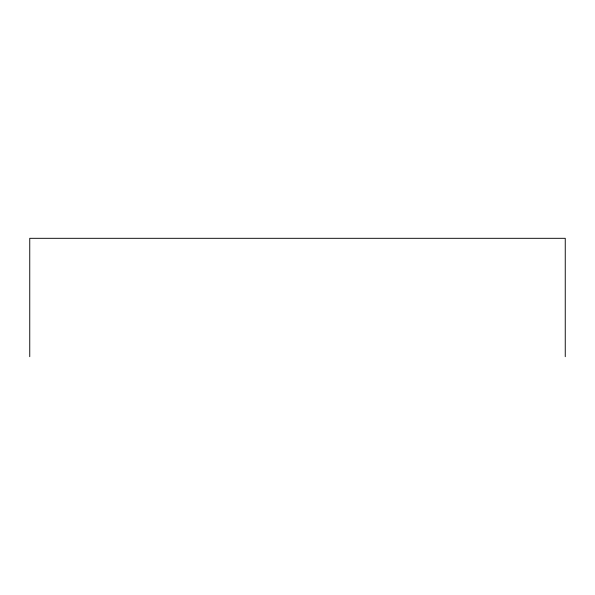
<?xml version="1.0" encoding="UTF-8"?>
<svg xmlns="http://www.w3.org/2000/svg" width="595" height="595" viewBox="0 0 595 595"><rect width="100%" height="100%" fill="white"/><g stroke="black" fill="none" stroke-linecap="round" stroke-linejoin="round"><path stroke-width="0.89" d="M565.25 356.688L565.25 238.312L29.75 238.312L29.75 356.688"/></g></svg>
